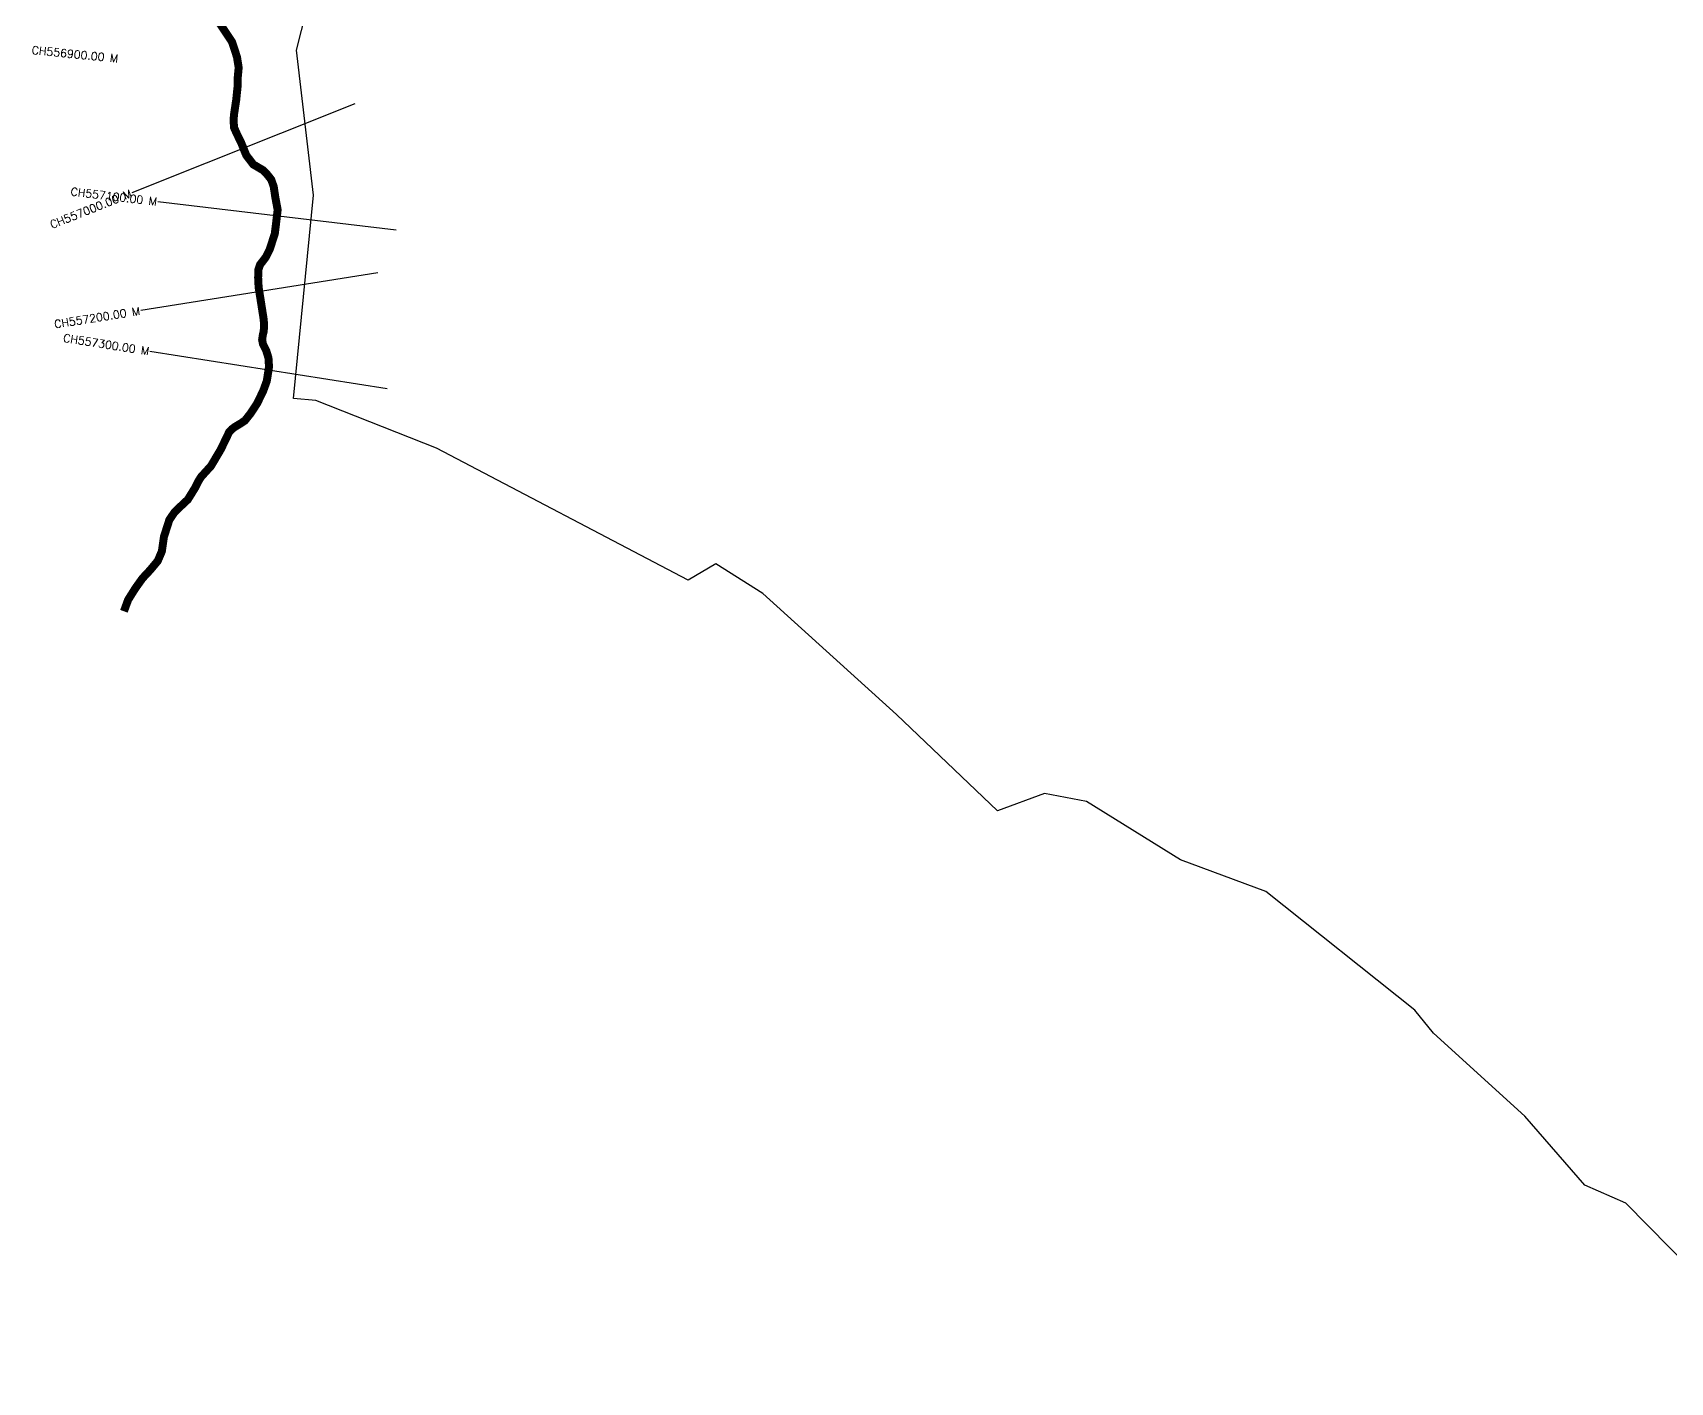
# Model space of a CAD drawing. Header units: metres. Extents: x 319310 to 323428, y 1852503 to 1859804.
# Drawn here: x 319336 to 321382, y 1853758 to 1855444 of the extents above; entities that cross this region are included whole.
import ezdxf
from ezdxf.enums import TextEntityAlignment as Align

# ---------------------------------------------------------------- set-up
doc = ezdxf.new("R2010")
doc.units = ezdxf.units.M
for name, color, linetype in [('CS', 134, 'Continuous'), ('CSMark', 6, 'Continuous'), ('UNPROTECTED', 10, 'Continuous'), ('VILLAGE BOUNDRY', 10, 'Continuous')]:
    doc.layers.add(name, color=color, linetype=linetype)
doc.styles.get("Standard").update_dxf_attribs({"font": 'simplex.shx'})

msp = doc.modelspace()

# ---------------------------------------------------------------- linework, layer by layer
at = {"layer": 'CS'}
for p, q in [((319738.6, 1855355.2), (319459.9, 1855244.2)), ((319790, 1855197.5), (319492.1, 1855232.9)), ((319767.3, 1855144), (319471, 1855096.8)), ((319778.7, 1854999.3), (319482.4, 1855045.9))]:
    msp.add_line(p, q, dxfattribs=at)
at = {"layer": 'UNPROTECTED', "const_width": 10, "flags": 128}
msp.add_lwpolyline([(319567, 1855459.7), (319576.6, 1855445.2), (319584.9, 1855432.8), (319587.9, 1855423.8), (319591.2, 1855413.6), (319593.3, 1855400.4), (319592, 1855387), (319591.9, 1855376.5), (319590.2, 1855360.1), (319587.6, 1855342.8), (319586.9, 1855335.3), (319587.5, 1855325.6), (319590.5, 1855318.8), (319596.7, 1855306), (319602.7, 1855291.1), (319611.5, 1855279.5), (319623.4, 1855272.5), (319628.4, 1855267.6), (319634.1, 1855260.4), (319637.1, 1855251.5), (319639.2, 1855237.7), (319642, 1855222.8), (319640.2, 1855207.5), (319638.4, 1855192.7), (319631.9, 1855173), (319627.3, 1855163.8), (319620, 1855154.2), (319618, 1855148.2), (319617.6, 1855138.2), (319618.2, 1855126.2), (319621.2, 1855107.1), (319624.5, 1855086.1), (319625.1, 1855077.9), (319624.5, 1855070.8), (319623.4, 1855066.1), (319622.6, 1855060.5), (319623.7, 1855054.9), (319627.7, 1855046.9), (319630.5, 1855037.8), (319631.2, 1855026.5), (319628.4, 1855008.8), (319624, 1854996.7), (319616.2, 1854980.6), (319607.8, 1854967.9), (319601.1, 1854959.5), (319596.1, 1854956.1), (319589.1, 1854951.9), (319584.7, 1854948.7), (319581.4, 1854945.2), (319579, 1854940.1), (319571, 1854923.5), (319558.7, 1854902.7), (319546.4, 1854889.2), (319543, 1854883.8), (319539.1, 1854875.9), (319529.7, 1854860.7), (319521.9, 1854853.4), (319513.4, 1854845.3), (319506.7, 1854835.5), (319499.9, 1854814.3), (319497.3, 1854796.1), (319492.2, 1854784.1), (319482.8, 1854772.8), (319473.1, 1854762.4), (319464.4, 1854750.2), (319455.2, 1854735.6), (319449.9, 1854721.2)], dxfattribs=at)
at = {"layer": 'VILLAGE BOUNDRY', "color": 3}
msp.add_polyline3d([(321546.9, 1853757.9, 0), (321326.5, 1853981.5, 0), (321275.4, 1854004.2, 0), (321200.4, 1854090.4, 0), (321086.3, 1854193.9, 0), (321062.9, 1854222.7, 0), (320876.7, 1854371.2, 0), (320770, 1854410.7, 0), (320652.5, 1854483.6, 0), (320600.1, 1854493.4, 0), (320541.3, 1854471.9, 0), (320415.1, 1854592.1, 0), (320248.2, 1854743.6, 0), (320189.7, 1854780.3, 0), (320154.9, 1854760.1, 0), (319840.5, 1854925, 0), (319689.8, 1854984.6, 0), (319661.8, 1854987, 0), (319686.8, 1855241.1, 0), (319665.7, 1855422.2, 0), (319787.2, 1855900.7, 0)], dxfattribs=at)

# ---------------------------------------------------------------- texts
at = {"layer": 'CSMark'}
for s, rotation, p in [('CH556900.00 M', 354.2857, (319442.7, 1855411.8)), ('CH557000.00 M', 21.7234, (319458.9, 1855243.8)), ('CH557100.00 M', 353.2258, (319491.1, 1855233)), ('CH557200.00 M', 9.0407, (319470, 1855096.7)), ('CH557300.00 M', 351.0515, (319481.4, 1855046.1))]:
    msp.add_text(s, height=10, rotation=rotation, dxfattribs=at).set_placement(p, align=Align.MIDDLE_RIGHT)

doc.saveas('drawing.dxf')
